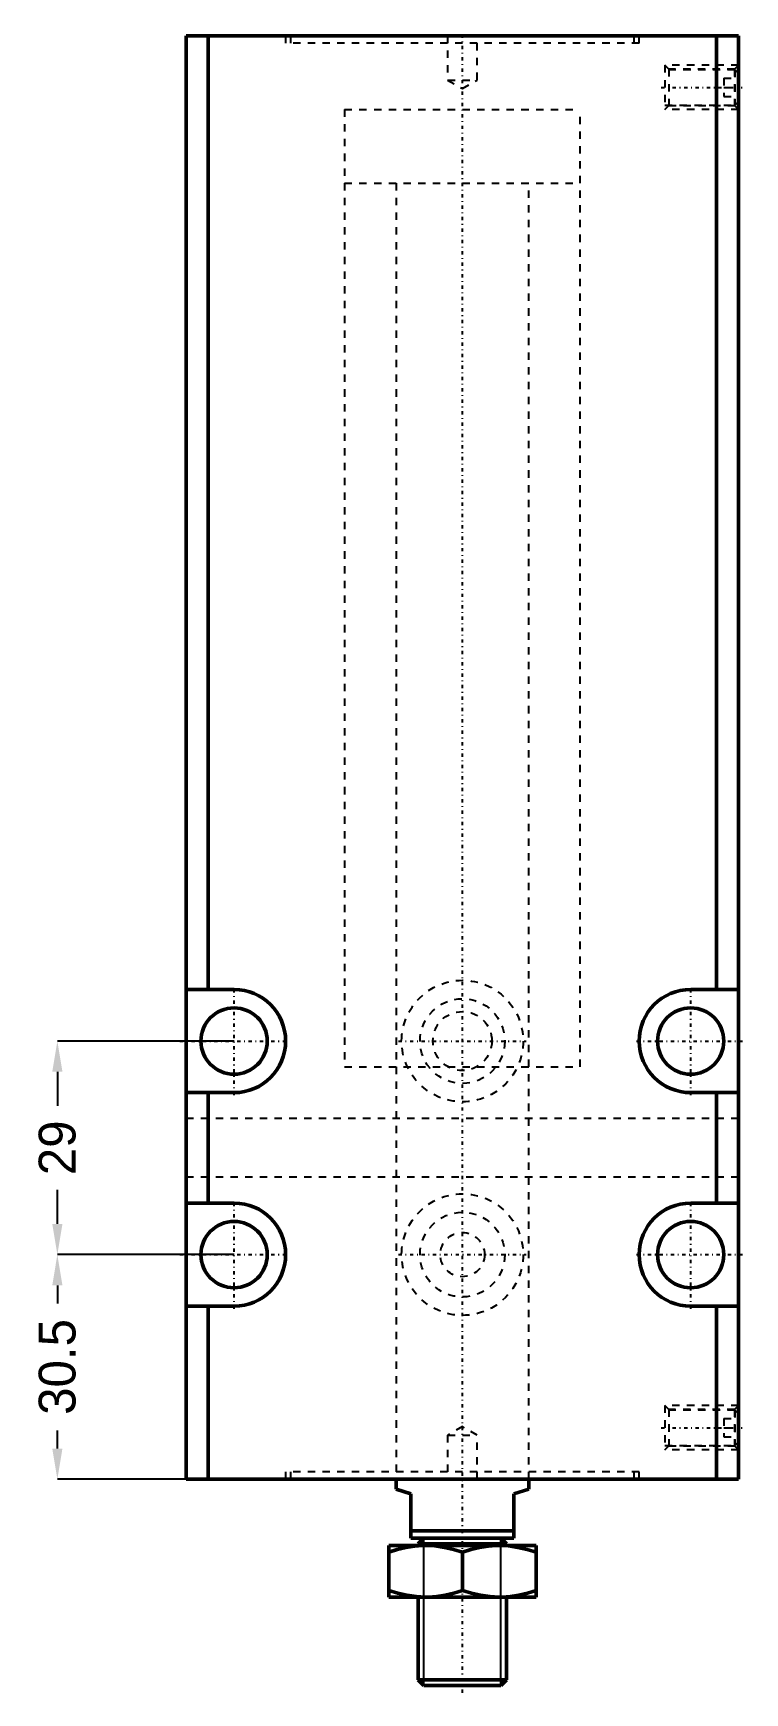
# Model space of a CAD drawing. Header units: millimetres. Extents: x -58 to 38, y -29 to 196.
import ezdxf

# ---------------------------------------------------------------- set-up
doc = ezdxf.new("R2010")
doc.units = ezdxf.units.MM
doc.linetypes.add('Center', pattern=[1.5, 0.45, -0.5, 0.05, -0.5])
doc.linetypes.add('Dashed', pattern=[2, 1, -1])
for name, color, linetype, lineweight in [('2d ConnectionPoints', 7, 'Continuous', 50), ('AM_0', 7, 'Continuous', 50), ('AM_5', 3, 'Continuous', 25), ('AM_7', 7, 'Center', 25), ('AM_9', 6, 'Dashed', 25)]:
    doc.layers.add(name, color=color, linetype=linetype, lineweight=lineweight)
doc.dimstyles.new('ISO-25', dxfattribs={"dimtxt": 2.5, "dimasz": 2.5, "dimexe": 1.25, "dimexo": 0.625, "dimtad": 1, "dimtxsty": 'Standard', "dimcen": 2.5, "dimadec": 0, "dimazin": 0, "dimtfac": 1, "dimtmove": 0, "dimatfit": 3, "dimfxl": 0, "dimarcsym": 0})

# ---------------------------------------------------------------- blocks, each defined once
blk = doc.blocks.new('1_JECX_MF_EXLA_32_120_0_rod__0_in_JECX_MF_160_J_EXLA_32_120_0__4')
at = {"layer": 'AM_0'}
for p, q in [((-9, 0), (-9, -1.35)), ((9, -1.35), (9, 0)), ((-7, -2), (-9, -1.35)), ((-7, -8), (-7, -2)), ((9, -1.35), (7, -2)), ((7, -2), (7, -8)), ((-10, -9), (10, -9)), ((-10, -16), (-10, -9)), ((-7, -7), (7, -7)), ((-7, -8), (7, -8)), ((-5.23, -8), (-6, -8.77)), ((-6, -8.77), (6, -8.77)), ((-6, -8.77), (-6, -9)), ((6, -8.77), (5.23, -8)), ((6, -9), (6, -8.77)), ((10, -9), (10, -16)), ((0, -15.11), (0, -9.89)), ((-10, -16), (10, -16)), ((-6, -16), (-6, -27.23)), ((6, -27.23), (6, -16)), ((-6, -27.23), (-5.23, -28)), ((-6, -27.23), (6, -27.23)), ((-5.23, -28), (5.23, -28)), ((5.23, -28), (6, -27.23))]:
    blk.add_line(p, q, dxfattribs=at)
for points in [[(-5, -9), (-5.36, -9), (-6.52, -9.09), (-7.68, -9.27), (-8.85, -9.54), (-10, -9.89)], [(0, -9.89), (-1.22, -9.53), (-2.45, -9.25), (-3.72, -9.06), (-5, -9)], [(5, -9), (4.64, -9), (3.48, -9.09), (2.32, -9.27), (1.15, -9.54), (0, -9.89)], [(10, -9.89), (8.78, -9.53), (7.55, -9.25), (6.28, -9.06), (5, -9)], [(-10, -15.11), (-8.78, -15.47), (-7.55, -15.75), (-6.28, -15.94), (-5, -16)], [(-5, -16), (-4.64, -16), (-3.48, -15.91), (-2.32, -15.73), (-1.15, -15.46), (0, -15.11)], [(0, -15.11), (1.22, -15.47), (2.45, -15.75), (3.72, -15.94), (5, -16)], [(5, -16), (5.36, -16), (6.52, -15.91), (7.68, -15.73), (8.85, -15.46), (10, -15.11)]]:
    blk.add_lwpolyline(points, dxfattribs=at)
at = {"layer": 'AM_5'}
for p, q in [((-5.23, -28), (-5.23, -8)), ((5.23, -28), (5.23, -8))]:
    blk.add_line(p, q, dxfattribs=at)
at = {"layer": 'AM_7'}
blk.add_line((0, -29), (0, 196.36), dxfattribs=at)
at = {"layer": 'AM_9'}
for p, q in [((-16, 186), (16, 186)), ((-16, 186), (-16, 176)), ((16, 176), (16, 186)), ((-16, 176), (16, 176)), ((-9, 176), (-9, 0)), ((9, 0), (9, 176))]:
    blk.add_line(p, q, dxfattribs=at)
blk = doc.blocks.new('2_JECX_MF_EXLA_32_120_0_body__0_in_JECX_MF_160_J_EXLA_32_120_0__4')
at = {"layer": 'AM_0'}
for p, q in [((37.5, 196), (-37.5, 196)), ((-37.5, 196), (-37.5, 0)), ((-34.5, 196), (-34.5, 66.5)), ((34.5, 196), (34.5, 66.5)), ((37.5, 196), (37.5, 0)), ((-31, 66.5), (-37.5, 66.5)), ((37.5, 66.5), (31, 66.5)), ((-37.5, 52.5), (-31, 52.5)), ((-34.5, 52.5), (-34.5, 37.5)), ((31, 52.5), (37.5, 52.5)), ((34.5, 52.5), (34.5, 37.5)), ((-31, 37.5), (-37.5, 37.5)), ((37.5, 37.5), (31, 37.5)), ((-37.5, 23.5), (-31, 23.5)), ((-34.5, 23.5), (-34.5, 0)), ((31, 23.5), (37.5, 23.5)), ((34.5, 23.5), (34.5, 0)), ((37.5, 0), (-37.5, 0))]:
    blk.add_line(p, q, dxfattribs=at)
for centre in [(-31, 59.5), (31, 59.5), (-31, 30.5), (31, 30.5)]:
    blk.add_circle(centre, 4.5, dxfattribs=at)
for centre, start, end in [((-31, 59.5), 270, 90), ((31, 59.5), 90, 270), ((-31, 30.5), 270, 90), ((31, 30.5), 90, 270)]:
    blk.add_arc(centre, 7, start, end, dxfattribs=at)
at = {"layer": 'AM_5', "linetype": 'Dashed'}
for p, q in [((37.5, 192), (27.5, 192)), ((37.5, 186), (27.5, 186)), ((37.5, 10), (27.5, 10)), ((37.5, 4), (27.5, 4))]:
    blk.add_line(p, q, dxfattribs=at)
at = {"layer": 'AM_7'}
for p, q in [((27, 189), (38, 189)), ((-31, 52.15), (-31, 66.85)), ((31, 52.15), (31, 66.85)), ((-38.35, 59.5), (-23.65, 59.5)), ((-8.6625, 59.5), (8.6625, 59.5)), ((23.65, 59.5), (38.35, 59.5)), ((-31, 23.15), (-31, 37.85)), ((31, 23.15), (31, 37.85)), ((-38.35, 30.5), (-23.65, 30.5)), ((-8.6625, 30.5), (8.6625, 30.5)), ((23.65, 30.5), (38.35, 30.5)), ((27, 7), (38, 7))]:
    blk.add_line(p, q, dxfattribs=at)
at = {"layer": 'AM_9'}
for p, q in [((-24, 196), (-24, 195)), ((24, 195), (-24, 195)), ((-23.34, 196), (-23.34, 195)), ((-2, 196), (-2, 190)), ((2, 190), (2, 196)), ((23.34, 195), (23.34, 196)), ((24, 195), (24, 196)), ((27.5, 192), (27.5, 186)), ((28.0415, 191.4585), (27.5, 192)), ((37.5, 192), (36.9585, 191.4585)), ((-2, 190), (2, 190)), ((-2, 190), (0, 188.8453)), ((0, 188.8453), (2, 190)), ((37, 191.4), (27.5, 191.4)), ((36.9585, 191.4585), (28.0415, 191.4585)), ((28.0415, 191.4585), (28.0415, 186.5415)), ((35.5, 190.25), (37.5, 190.25)), ((35.5, 190.25), (35.5, 187.75)), ((36.9585, 191.4585), (36.9585, 186.5415)), ((37.5, 190.9), (37, 191.4)), ((37, 191.4), (37, 186.6)), ((35.5, 189), (37.5, 189)), ((35.5, 187.75), (37.5, 187.75)), ((37, 186.6), (37.5, 187.1)), ((-16, 186), (16, 186)), ((-16, 186), (-16, 56)), ((16, 56), (16, 186)), ((27.5, 186.6), (37, 186.6)), ((27.5, 186), (28.0415, 186.5415)), ((28.0415, 186.5415), (36.9585, 186.5415)), ((36.9585, 186.5415), (37.5, 186)), ((-16, 56), (16, 56)), ((-9, 56), (-9, 0)), ((9, 0), (9, 56)), ((37.5, 49), (-37.5, 49)), ((37.5, 41), (-37.5, 41)), ((27.5, 10), (27.5, 4)), ((28.0415, 9.4585), (27.5, 10)), ((37, 9.4), (27.5, 9.4)), ((36.9585, 9.4585), (28.0415, 9.4585)), ((28.0415, 9.4585), (28.0415, 4.5415)), ((37.5, 10), (36.9585, 9.4585)), ((36.9585, 9.4585), (36.9585, 4.5415)), ((37.5, 8.9), (37, 9.4)), ((37, 9.4), (37, 4.6)), ((0, 7.1547), (-2, 6)), ((2, 6), (0, 7.1547)), ((35.5, 8.25), (37.5, 8.25)), ((35.5, 8.25), (35.5, 5.75)), ((35.5, 7), (37.5, 7)), ((-2, 6), (-2, 0)), ((-2, 6), (2, 6)), ((2, 0), (2, 6)), ((27.5, 4.6), (37, 4.6)), ((27.5, 4), (28.0415, 4.5415)), ((28.0415, 4.5415), (36.9585, 4.5415)), ((35.5, 5.75), (37.5, 5.75)), ((36.9585, 4.5415), (37.5, 4)), ((37, 4.6), (37.5, 5.1)), ((24, 1), (-24, 1)), ((-24, 1), (-24, 0)), ((-23.34, 1), (-23.34, 0)), ((23.34, 0), (23.34, 1)), ((24, 0), (24, 1))]:
    blk.add_line(p, q, dxfattribs=at)
for centre, radius in [((0, 59.5), 8.25), ((0, 59.5), 5.75), ((0, 59.5), 4), ((0, 30.5), 8.25), ((0, 30.5), 5.75), ((0, 30.5), 3)]:
    blk.add_circle(centre, radius, dxfattribs=at)
blk = doc.blocks.new('*D3')
at = {"layer": 'AM_5', "color": 0, "lineweight": -2}
for p, q in [((-31, 59.5), (-55, 59.5)), ((-55, 55.33), (-55, 50.72)), ((-55, 34.67), (-55, 39.28)), ((-31, 30.5), (-55, 30.5))]:
    blk.add_line(p, q, dxfattribs=at)
at = {"layer": 'AM_5', "color": 0}
for points in [[(-54.31, 55.33), (-55.69, 55.33), (-55, 59.5)], [(-55.69, 34.67), (-54.31, 34.67), (-55, 30.5)]]:
    blk.add_solid(points, dxfattribs=at)
at = {"layer": 'Defpoints', "color": 0}
for p in [(-55, 59.5), (-31, 59.5), (-31, 30.5)]:
    blk.add_point(p, dxfattribs=at)
at = {"layer": 'AM_5', "color": 0, "insert": (-55, 45), "char_height": 5, "attachment_point": 5, "rotation": 90}
blk.add_mtext('29', dxfattribs=at)
blk = doc.blocks.new('*D4')
at = {"layer": 'AM_5', "color": 0, "lineweight": -2}
for p, q in [((-31, 30.5), (-55, 30.5)), ((-55, 26.33), (-55, 23.88)), ((-55, 4.17), (-55, 6.62)), ((-37.5, 0), (-55, 0))]:
    blk.add_line(p, q, dxfattribs=at)
at = {"layer": 'AM_5', "color": 0}
for points in [[(-54.31, 26.33), (-55.69, 26.33), (-55, 30.5)], [(-55.69, 4.17), (-54.31, 4.17), (-55, 0)]]:
    blk.add_solid(points, dxfattribs=at)
at = {"layer": 'Defpoints', "color": 0}
for p in [(-31, 30.5), (-55, 0), (-37.5, 0)]:
    blk.add_point(p, dxfattribs=at)
at = {"layer": 'AM_5', "color": 0, "insert": (-55, 15.25), "char_height": 5, "attachment_point": 5, "rotation": 90}
blk.add_mtext('30.5', dxfattribs=at)

msp = doc.modelspace()

# ---------------------------------------------------------------- linework, layer by layer
at = {"layer": '2d ConnectionPoints'}
msp.add_point((0, 0), dxfattribs=at)

# ---------------------------------------------------------------- block references
for name in ['1_JECX_MF_EXLA_32_120_0_rod__0_in_JECX_MF_160_J_EXLA_32_120_0__4', '2_JECX_MF_EXLA_32_120_0_body__0_in_JECX_MF_160_J_EXLA_32_120_0__4']:
    msp.add_blockref(name, (0, 0))

# ---------------------------------------------------------------- dimensions: what is measured, and where the dimension line sits
at = {"layer": 'AM_5'}
for base, p2, text, picture, middle in [((-55, 59.5), (-31, 59.5), '29', '*D3', (-55, 45)), ((-55, 0), (-37.5, 0), '30.5', '*D4', (-55, 15.25))]:
    dim = msp.add_linear_dim(base=base, p1=(-31, 30.5), p2=p2, angle=90, text=text, dimstyle='ISO-25', override={"dimtxt": 5, "dimasz": 4.166667, "dimexe": 0, "dimexo": 0, "dimgap": 1.5}, dxfattribs=at)
    dim.commit()
    dim.dimension.update_dxf_attribs({"geometry": picture, "text_midpoint": middle, "dimtype": 160, "text_rotation": 90})

doc.saveas('drawing.dxf')
